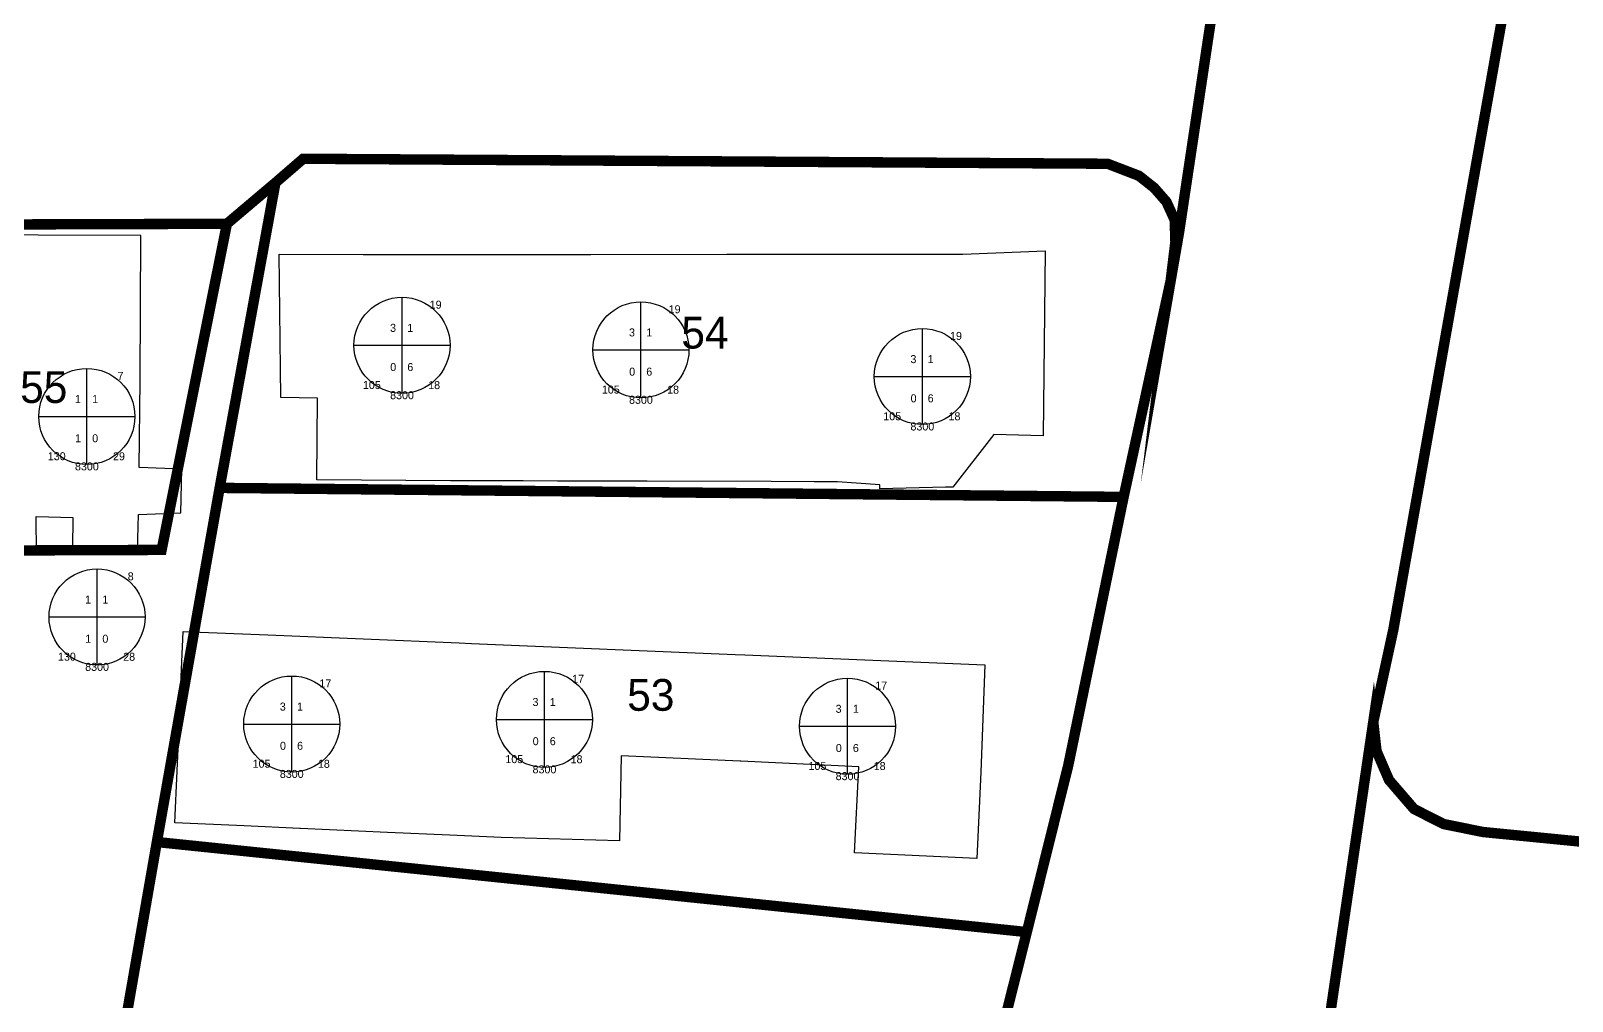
# Model space of a CAD drawing. Header units: inches. Extents: x 179568 to 180433, y 653998 to 654850.
# Drawn here: x 180181.7 to 180278, y 654482.9 to 654543.6 of the extents above; entities that cross this region are included whole.
import ezdxf
from ezdxf.enums import TextEntityAlignment as Align

# ---------------------------------------------------------------- set-up
doc = ezdxf.new("R2010")
doc.units = ezdxf.units.IN
doc.header["$MEASUREMENT"] = 0
for name, color, linetype in [('2200', 254, 'Continuous'), ('2203', 7, 'Continuous'), ('2206', 255, 'Continuous'), ('9100', 255, 'Continuous'), ('chelkot lines', 1, 'Continuous'), ('chelkot numbers', 1, 'Continuous')]:
    doc.layers.add(name, color=color, linetype=linetype)
doc.styles.add('HEBTXT', font='HEBTXT.shx')
doc.styles.get("Standard").update_dxf_attribs({"font": 'arial.ttf'})

# ---------------------------------------------------------------- blocks, each defined once
blk = doc.blocks.new('2206')
at = {"color": 0, "lineweight": -2}
for p, q in [((0, -7.5), (0, 7.5)), ((-7.5, 0), (7.5, 0))]:
    blk.add_line(p, q, dxfattribs=at)
blk.add_circle((0, 0), 7.5, dxfattribs=at)
at = {"color": 0, "lineweight": -2, "style": 'HEBTXT'}
for tag, p in [('NUM-FLOORS', (-0.9326794411930036, 2.09944040011563)), ('NUM-BUSNS-CUR', (-0.9046843154182731, -4.023433771471908))]:
    blk.add_attdef(tag, text='', height=2, dxfattribs=at).set_placement(p, align=Align.RIGHT)
for tag, p in [('NUM-ENTR', (0.8310165110487883, 2.09944040011563)), ('NUM-APTS-CUR', (0.8310165110487883, -4.023433771471908))]:
    blk.add_attdef(tag, p, '', height=2, dxfattribs=at)
at = {"lineweight": -2, "style": 'HEBTXT', "flags": 1}
for tag, p in [('CITY-CODE', (0, -12.5)), ('STREET-CODE', (0, -15)), ('STRT_TYPE', (0, -27.5)), ('STREET-CODE-2', (0, -30))]:
    blk.add_attdef(tag, text='', height=2, dxfattribs=at).set_placement(p, align=Align.CENTER)
at = {"color": 0, "lineweight": -2, "style": 'HEBTXT'}
blk.add_attdef('BLDG-TYPE', text='', height=2, dxfattribs=at).set_placement((0, -22.5), align=Align.CENTER)
at = {"lineweight": -2, "style": 'HEBTXT'}
for tag, p in [('BLDG-NUM-2', (0, -32.5)), ('BLDG-LETTER-2', (0, -35))]:
    blk.add_attdef(tag, text='', height=2, dxfattribs=at).set_placement(p, align=Align.CENTER)
at = {"layer": '2203', "lineweight": -2, "style": 'HEBTXT'}
for tag, p in [('BLDG-NUM', (0, -17.5)), ('BLDG-LETTER', (0, -20))]:
    blk.add_attdef(tag, text='', height=2, dxfattribs=at).set_placement(p, align=Align.CENTER)

msp = doc.modelspace()

# ---------------------------------------------------------------- linework, layer by layer
at = {"layer": '2200'}
for points in [[(180175.55, 654530.8100000002, 65.16), (180175.56, 654521.88, 65.16), (180175.55, 654521.13, 66.76), (180175.68, 654516.01, 66.8), (180173.02, 654516.19, 65.23), (180173.29, 654510.98, 64.66), (180179.63, 654510.98, 64.66), (180179.64, 654510.87, 65.21), (180182.05, 654510.89, 65.06), (180182.03, 654513.2200000001, 64.63000000000001), (180184.31, 654513.14, 64.63000000000001), (180184.3, 654511.2100000001, 65.16), (180188.36, 654511.0900000001, 65.16), (180188.41, 654513.3400000001, 65.16), (180191.06, 654513.44, 64.11), (180191.12, 654516.17, 64.11), (180188.46, 654516.27, 64.17), (180188.52, 654521.73, 65.16), (180188.57, 654530.77, 65.16), (180182.14, 654530.79, 65.16), (180182.14, 654530.79, 65.16)], [(180212.45, 654515.44, 70.5), (180207.91, 654515.4500000001, 70.5), (180199.56, 654515.5, 64.97), (180199.59, 654520.61, 67.77000000000001), (180197.3, 654520.65, 67.77000000000001), (180197.21, 654529.61, 67.77000000000001), (180202.44, 654529.5800000001, 70.5), (180214.47, 654529.5900000001, 70.5), (180214.47, 654529.5900000001, 70.5), (180216.67, 654529.5900000001, 70.5), (180225.17, 654529.6, 70.5), (180230.77, 654529.6, 70.5), (180233.66, 654529.61, 70.5), (180239.91, 654529.61, 70.5), (180245.06, 654529.8, 70.5), (180244.92, 654518.26, 70.5), (180241.84, 654518.3300000001, 70.5), (180239.29, 654515.04, 70.5), (180238.83, 654515.04, 72.8), (180234.73, 654514.94, 72.8), (180234.72, 654515.2000000001, 72.8), (180232.08, 654515.37, 72.95), (180230.63, 654515.38, 72.95), (180230.63, 654515.38, 72.95), (180230.63, 654515.38, 72.95), (180227.93, 654515.39, 72.95), (180220.19, 654515.41, 71.72), (180214.59, 654515.4300000002, 70.84)], [(180218.57, 654498.26, 70.03), (180218.46, 654492.94, 64.65), (180211.08, 654493.16, 70.03), (180207.86, 654493.3, 67.68000000000002), (180203.96, 654493.48, 64.84), (180198.53, 654493.7200000001, 64.84), (180198.5, 654493.7200000001, 65.94), (180195.01, 654493.88, 67.3), (180190.69, 654494.0800000001, 66.83), (180190.97, 654500.5800000001, 66.83), (180191, 654501.25, 66.83), (180191, 654501.3, 65.15), (180191.21, 654506.03, 65.15), (180196.49, 654505.8100000002, 67.3), (180208.44, 654505.3100000002, 69.87), (180208.44, 654505.3100000002, 69.87), (180209.21, 654505.28, 70.03), (180225.69, 654504.5900000001, 70.03), (180226.29, 654504.57, 70.03), (180226.29, 654504.57, 70.03), (180241.29, 654503.94, 70.03), (180241.03, 654497.24, 70.03), (180240.79, 654491.85, 64.59), (180233.14, 654492.2100000001, 64.46), (180233.42, 654497.5800000001, 67.21), (180226.05, 654497.92, 64.48), (180226.05, 654497.92, 64.48), (180226, 654497.92, 64.46)]]:
    msp.add_polyline3d(points, close=True, dxfattribs=at)
at = {"layer": 'chelkot lines', "color": 160, "linetype": 'Continuous', "true_color": 0x2323ff, "const_width": 0.65}
for points in [[(180237.4531000005, 654461.6250000016), (180243.9063000018, 654487.25), (180246.5000000009, 654497.6875), (180249.9531000005, 654514.4375), (180252.8905999996, 654527.9375), (180253.4219000023, 654531.0000000019), (180256.7031000004, 654552.8750000016), (180258.8125000009, 654567.250000002), (180262.875000001, 654592.8750000037), (180267.4219000004, 654622.3125000019), (180271.8125, 654649.3125), (180274.4375000018, 654666.0625), (180275.4219000013, 654676.0000000019), (180276, 654682.0625000017), (180294.4688000008, 654680.2500000037), (180292.6405999996, 654662.1875), (180282.4063000008, 654597.999999998), (180282.0625000009, 654595.5000000019), (180275.9844000004, 654557.7500000036), (180266.7968999995, 654506.1250000036), (180265.5469000013, 654500.3750000019), (180262.4688000008, 654479.5)], [(180256.7031000004, 654552.8750000016), (180253.4219000023, 654531.0000000019), (180252.8905999996, 654527.9375), (180253.1875, 654530.3750000017), (180253.1406000014, 654531.75), (180252.6250000009, 654532.875), (180251.8594000013, 654533.7500000036), (180250.9063000008, 654534.500000002), (180248.9530999996, 654535.2500000037), (180198.7030999996, 654535.5625000017), (180196.9687999999, 654534.0625000017), (180193.9375000009, 654531.5000000019), (180172.9531000005, 654531.4375000019)], [(180262.4688000008, 654479.5), (180265.5469000013, 654500.3750000019), (180265.749999999, 654498.5625), (180266.5313000008, 654496.7500000017), (180268.0937999999, 654494.9375), (180269.9375000019, 654494.0000000017), (180272.4063000008, 654493.5000000037), (180295.2656000005, 654491.25), (180359.2188, 654485.3750000017), (180386.1250000018, 654482.0000000017)]]:
    msp.add_lwpolyline(points, dxfattribs=at)
for points in [[(180268.0937999999, 654494.9375), (180266.5313000008, 654496.7500000017), (180265.749999999, 654498.5625), (180265.5469000013, 654500.3750000019), (180266.7968999995, 654506.1250000036), (180275.9844000004, 654557.7500000036), (180309.8594000023, 654556.8125), (180306.8594000023, 654543.8750000017), (180300.3438000017, 654514.6875000037), (180295.2656000005, 654491.25), (180272.4063000008, 654493.5000000037), (180269.9375000019, 654494.0000000017), (180268.0937999999, 654494.9375)], [(180253.1875, 654530.3750000017), (180252.8905999996, 654527.9375), (180249.9531000005, 654514.4375), (180193.4844000013, 654515.0000000019), (180196.9687999999, 654534.0625000017), (180198.7030999996, 654535.5625000017), (180248.9530999996, 654535.2500000037), (180250.9063000008, 654534.500000002), (180251.8594000013, 654533.7500000036), (180252.6250000009, 654532.875), (180253.1406000014, 654531.75), (180253.1875, 654530.3750000017)], [(180185.1563000008, 654467.6250000017), (180163.125, 654468.1875), (180162.7656000014, 654443.0625), (180162.4375000009, 654419.374999998), (180158.3750000009, 654421), (180158.625, 654458.0000000017), (180158.6405999996, 654460.7500000019), (180161.8437999999, 654460.7500000019), (180161.7813000008, 654488.6250000016), (180158.3594000013, 654488.6875), (180158.4218999995, 654493.8125), (180158.7188000008, 654522.0000000017), (180127.6875, 654522.1875000038), (180127.6719000004, 654524.0000000019), (180163.3750000018, 654524.0000000019), (180172.7656000005, 654523.5625000017), (180172.7656000005, 654523.5000000019), (180172.5000000009, 654511.0625000038), (180189.8594000013, 654511.1250000019), (180193.9375000009, 654531.5000000019), (180196.9687999999, 654534.0625000017), (180193.4844000013, 654515.0000000019), (180189.5625, 654492.8750000017), (180185.1563000008, 654467.6250000017)], [(180189.8594000013, 654511.1250000019), (180172.5000000009, 654511.0625000038), (180172.7656000005, 654523.5000000019), (180172.7656000005, 654523.5625000017), (180172.9531000005, 654531.4375000019), (180193.9375000009, 654531.5000000019), (180189.8594000013, 654511.1250000019)], [(180243.9063000018, 654487.25), (180189.5625, 654492.8750000017), (180193.4844000013, 654515.0000000019), (180249.9531000005, 654514.4375), (180246.5000000009, 654497.6875), (180243.9063000018, 654487.25)], [(180237.4531000005, 654461.6250000016), (180188.8750000009, 654467.3125), (180185.1563000008, 654467.6250000017), (180189.5625, 654492.8750000017), (180243.9063000018, 654487.25), (180237.4531000005, 654461.6250000016)]]:
    msp.add_lwpolyline(points, close=True, dxfattribs=at)

# ---------------------------------------------------------------- block references
at = {"layer": '2206'}
ref = msp.add_blockref('2206', (180204.8765995282, 654523.9086302299), dxfattribs=dict(at, xscale=0.4, yscale=0.4))
ref.add_attrib('CITY_CODE', '8300', dxfattribs={"layer": '9100', "color": 7, "height": 0.5, "style": 'HEBTXT'}).set_placement((180204.8765995282, 654520.5408002177), align=Align.CENTER)
ref.add_attrib('STREET_COD', '105', dxfattribs={"layer": '9100', "color": 7, "height": 0.5, "style": 'HEBTXT'}).set_placement((180202.9945020129, 654521.1784046288), align=Align.CENTER)
ref.add_attrib('BLDG_NUM', '19', dxfattribs={"layer": '2203', "color": 7, "height": 0.5, "style": 'HEBTXT'}).set_placement((180206.9777355278, 654526.1977364774), align=Align.CENTER)
ref.add_attrib('STRT_TYPE', '18', dxfattribs={"layer": '9100', "color": 7, "height": 0.5, "style": 'HEBTXT'}).set_placement((180206.8824638167, 654521.1719395174), align=Align.CENTER)
ref.add_attrib('NUM_FLOORS', '3', dxfattribs={"layer": '0', "color": 0, "height": 0.5, "style": 'HEBTXT'}).set_placement((180204.5035277517, 654524.74840639), align=Align.RIGHT)
ref.add_attrib('NUM_ENTR', '1', (180205.2090061326, 654524.74840639), dxfattribs={"layer": '0', "color": 0, "height": 0.5, "style": 'HEBTXT'})
ref.add_attrib('NUM_APTS_C', '6', (180205.2090061326, 654522.2992567213), dxfattribs={"layer": '0', "color": 0, "height": 0.5, "style": 'HEBTXT'})
ref.add_attrib('NUM_BUSNS_', '0', dxfattribs={"layer": '0', "color": 0, "height": 0.5, "style": 'HEBTXT'}).set_placement((180204.514725802, 654522.2992567213), align=Align.RIGHT)
ref = msp.add_blockref('2206', (180219.8018002986, 654523.6218289153), dxfattribs=dict(at, xscale=0.4, yscale=0.4))
ref.add_attrib('CITY_CODE', '8300', dxfattribs={"layer": '9100', "color": 7, "height": 0.5, "style": 'HEBTXT'}).set_placement((180219.8018002986, 654520.2539989031), align=Align.CENTER)
ref.add_attrib('STREET_COD', '105', dxfattribs={"layer": '9100', "color": 7, "height": 0.5, "style": 'HEBTXT'}).set_placement((180217.9197027833, 654520.8916033142), align=Align.CENTER)
ref.add_attrib('BLDG_NUM', '19', dxfattribs={"layer": '2203', "color": 7, "height": 0.5, "style": 'HEBTXT'}).set_placement((180221.9029362982, 654525.9109351628), align=Align.CENTER)
ref.add_attrib('STRT_TYPE', '18', dxfattribs={"layer": '9100', "color": 7, "height": 0.5, "style": 'HEBTXT'}).set_placement((180221.807664587, 654520.8851382028), align=Align.CENTER)
ref.add_attrib('NUM_FLOORS', '3', dxfattribs={"layer": '0', "color": 0, "height": 0.5, "style": 'HEBTXT'}).set_placement((180219.4287285221, 654524.4616050754), align=Align.RIGHT)
ref.add_attrib('NUM_ENTR', '1', (180220.134206903, 654524.4616050754), dxfattribs={"layer": '0', "color": 0, "height": 0.5, "style": 'HEBTXT'})
ref.add_attrib('NUM_APTS_C', '6', (180220.134206903, 654522.0124554067), dxfattribs={"layer": '0', "color": 0, "height": 0.5, "style": 'HEBTXT'})
ref.add_attrib('NUM_BUSNS_', '0', dxfattribs={"layer": '0', "color": 0, "height": 0.5, "style": 'HEBTXT'}).set_placement((180219.4399265724, 654522.0124554067), align=Align.RIGHT)
ref = msp.add_blockref('2206', (180237.3803, 654521.9563), dxfattribs=dict(at, xscale=0.4, yscale=0.4))
ref.add_attrib('CITY_CODE', '8300', dxfattribs={"layer": '9100', "color": 7, "height": 0.5, "style": 'HEBTXT'}).set_placement((180237.3803, 654518.5884699877), align=Align.CENTER)
ref.add_attrib('STREET_COD', '105', dxfattribs={"layer": '9100', "color": 7, "height": 0.5, "style": 'HEBTXT'}).set_placement((180235.4982024847, 654519.2260743988), align=Align.CENTER)
ref.add_attrib('BLDG_NUM', '19', dxfattribs={"layer": '2203', "color": 7, "height": 0.5, "style": 'HEBTXT'}).set_placement((180239.4814359996, 654524.2454062474), align=Align.CENTER)
ref.add_attrib('STRT_TYPE', '18', dxfattribs={"layer": '9100', "color": 7, "height": 0.5, "style": 'HEBTXT'}).set_placement((180239.3861642885, 654519.2196092875), align=Align.CENTER)
ref.add_attrib('NUM_FLOORS', '3', dxfattribs={"layer": '0', "color": 0, "height": 0.5, "style": 'HEBTXT'}).set_placement((180237.0072282235, 654522.79607616), align=Align.RIGHT)
ref.add_attrib('NUM_ENTR', '1', (180237.7127066044, 654522.79607616), dxfattribs={"layer": '0', "color": 0, "height": 0.5, "style": 'HEBTXT'})
ref.add_attrib('NUM_APTS_C', '6', (180237.7127066044, 654520.3469264914), dxfattribs={"layer": '0', "color": 0, "height": 0.5, "style": 'HEBTXT'})
ref.add_attrib('NUM_BUSNS_', '0', dxfattribs={"layer": '0', "color": 0, "height": 0.5, "style": 'HEBTXT'}).set_placement((180237.0184262738, 654520.3469264914), align=Align.RIGHT)
ref = msp.add_blockref('2206', (180185.1906995884, 654519.4609318262), dxfattribs=dict(at, xscale=0.4, yscale=0.4))
ref.add_attrib('CITY_CODE', '8300', dxfattribs={"layer": '9100', "color": 7, "height": 0.5, "style": 'HEBTXT'}).set_placement((180185.1906995884, 654516.0931018139), align=Align.CENTER)
ref.add_attrib('STREET_COD', '130', dxfattribs={"layer": '9100', "color": 7, "height": 0.5, "style": 'HEBTXT'}).set_placement((180183.3086020731, 654516.730706225), align=Align.CENTER)
ref.add_attrib('BLDG_NUM', '7', dxfattribs={"layer": '2203', "color": 7, "height": 0.5, "style": 'HEBTXT'}).set_placement((180187.291835588, 654521.7500380736), align=Align.CENTER)
ref.add_attrib('STRT_TYPE', '29', dxfattribs={"layer": '9100', "color": 7, "height": 0.5, "style": 'HEBTXT'}).set_placement((180187.1965638769, 654516.7242411136), align=Align.CENTER)
ref.add_attrib('NUM_FLOORS', '1', dxfattribs={"layer": '0', "color": 0, "height": 0.5, "style": 'HEBTXT'}).set_placement((180184.8176278119, 654520.3007079862), align=Align.RIGHT)
ref.add_attrib('NUM_ENTR', '1', (180185.5231061928, 654520.3007079862), dxfattribs={"layer": '0', "color": 0, "height": 0.5, "style": 'HEBTXT'})
ref.add_attrib('NUM_APTS_C', '0', (180185.5231061928, 654517.8515583175), dxfattribs={"layer": '0', "color": 0, "height": 0.5, "style": 'HEBTXT'})
ref.add_attrib('NUM_BUSNS_', '1', dxfattribs={"layer": '0', "color": 0, "height": 0.5, "style": 'HEBTXT'}).set_placement((180184.8288258622, 654517.8515583175), align=Align.RIGHT)
ref = msp.add_blockref('2206', (180185.8271273504, 654506.9357533411), dxfattribs=dict(at, xscale=0.4, yscale=0.4))
ref.add_attrib('CITY_CODE', '8300', dxfattribs={"layer": '9100', "color": 7, "height": 0.5, "style": 'HEBTXT'}).set_placement((180185.8271273504, 654503.5679233288), align=Align.CENTER)
ref.add_attrib('STREET_COD', '130', dxfattribs={"layer": '9100', "color": 7, "height": 0.5, "style": 'HEBTXT'}).set_placement((180183.9450298351, 654504.20552774), align=Align.CENTER)
ref.add_attrib('BLDG_NUM', '8', dxfattribs={"layer": '2203', "color": 7, "height": 0.5, "style": 'HEBTXT'}).set_placement((180187.92826335, 654509.2248595885), align=Align.CENTER)
ref.add_attrib('STRT_TYPE', '28', dxfattribs={"layer": '9100', "color": 7, "height": 0.5, "style": 'HEBTXT'}).set_placement((180187.8329916389, 654504.1990626286), align=Align.CENTER)
ref.add_attrib('NUM_FLOORS', '1', dxfattribs={"layer": '0', "color": 0, "height": 0.5, "style": 'HEBTXT'}).set_placement((180185.4540555739, 654507.7755295011), align=Align.RIGHT)
ref.add_attrib('NUM_ENTR', '1', (180186.1595339548, 654507.7755295011), dxfattribs={"layer": '0', "color": 0, "height": 0.5, "style": 'HEBTXT'})
ref.add_attrib('NUM_APTS_C', '0', (180186.1595339548, 654505.3263798325), dxfattribs={"layer": '0', "color": 0, "height": 0.5, "style": 'HEBTXT'})
ref.add_attrib('NUM_BUSNS_', '1', dxfattribs={"layer": '0', "color": 0, "height": 0.5, "style": 'HEBTXT'}).set_placement((180185.4652536243, 654505.3263798325), align=Align.RIGHT)
ref = msp.add_blockref('2206', (180197.9880395438, 654500.2474678014), dxfattribs=dict(at, xscale=0.4, yscale=0.4))
ref.add_attrib('CITY_CODE', '8300', dxfattribs={"layer": '9100', "color": 7, "height": 0.5, "style": 'HEBTXT'}).set_placement((180197.9880395438, 654496.8796377892), align=Align.CENTER)
ref.add_attrib('STREET_COD', '105', dxfattribs={"layer": '9100', "color": 7, "height": 0.5, "style": 'HEBTXT'}).set_placement((180196.1059420285, 654497.5172422003), align=Align.CENTER)
ref.add_attrib('BLDG_NUM', '17', dxfattribs={"layer": '2203', "color": 7, "height": 0.5, "style": 'HEBTXT'}).set_placement((180200.0891755434, 654502.5365740489), align=Align.CENTER)
ref.add_attrib('STRT_TYPE', '18', dxfattribs={"layer": '9100', "color": 7, "height": 0.5, "style": 'HEBTXT'}).set_placement((180199.9939038323, 654497.5107770889), align=Align.CENTER)
ref.add_attrib('NUM_FLOORS', '3', dxfattribs={"layer": '0', "color": 0, "height": 0.5, "style": 'HEBTXT'}).set_placement((180197.6149677673, 654501.0872439615), align=Align.RIGHT)
ref.add_attrib('NUM_ENTR', '1', (180198.3204461482, 654501.0872439615), dxfattribs={"layer": '0', "color": 0, "height": 0.5, "style": 'HEBTXT'})
ref.add_attrib('NUM_APTS_C', '6', (180198.3204461482, 654498.6380942928), dxfattribs={"layer": '0', "color": 0, "height": 0.5, "style": 'HEBTXT'})
ref.add_attrib('NUM_BUSNS_', '0', dxfattribs={"layer": '0', "color": 0, "height": 0.5, "style": 'HEBTXT'}).set_placement((180197.6261658176, 654498.6380942928), align=Align.RIGHT)
ref = msp.add_blockref('2206', (180213.774319709, 654500.534269116), dxfattribs=dict(at, xscale=0.4, yscale=0.4))
ref.add_attrib('CITY_CODE', '8300', dxfattribs={"layer": '9100', "color": 7, "height": 0.5, "style": 'HEBTXT'}).set_placement((180213.774319709, 654497.1664391038), align=Align.CENTER)
ref.add_attrib('STREET_COD', '105', dxfattribs={"layer": '9100', "color": 7, "height": 0.5, "style": 'HEBTXT'}).set_placement((180211.8922221937, 654497.8040435149), align=Align.CENTER)
ref.add_attrib('BLDG_NUM', '17', dxfattribs={"layer": '2203', "color": 7, "height": 0.5, "style": 'HEBTXT'}).set_placement((180215.8754557087, 654502.8233753635), align=Align.CENTER)
ref.add_attrib('STRT_TYPE', '18', dxfattribs={"layer": '9100', "color": 7, "height": 0.5, "style": 'HEBTXT'}).set_placement((180215.7801839975, 654497.7975784035), align=Align.CENTER)
ref.add_attrib('NUM_FLOORS', '3', dxfattribs={"layer": '0', "color": 0, "height": 0.5, "style": 'HEBTXT'}).set_placement((180213.4012479326, 654501.3740452761), align=Align.RIGHT)
ref.add_attrib('NUM_ENTR', '1', (180214.1067263135, 654501.3740452761), dxfattribs={"layer": '0', "color": 0, "height": 0.5, "style": 'HEBTXT'})
ref.add_attrib('NUM_APTS_C', '6', (180214.1067263135, 654498.9248956074), dxfattribs={"layer": '0', "color": 0, "height": 0.5, "style": 'HEBTXT'})
ref.add_attrib('NUM_BUSNS_', '0', dxfattribs={"layer": '0', "color": 0, "height": 0.5, "style": 'HEBTXT'}).set_placement((180213.4124459829, 654498.9248956074), align=Align.RIGHT)
ref = msp.add_blockref('2206', (180232.7073977479, 654500.1088470432), dxfattribs=dict(at, xscale=0.4, yscale=0.4))
ref.add_attrib('CITY_CODE', '8300', dxfattribs={"layer": '9100', "color": 7, "height": 0.5, "style": 'HEBTXT'}).set_placement((180232.7073977479, 654496.741017031), align=Align.CENTER)
ref.add_attrib('STREET_COD', '105', dxfattribs={"layer": '9100', "color": 7, "height": 0.5, "style": 'HEBTXT'}).set_placement((180230.8253002326, 654497.3786214421), align=Align.CENTER)
ref.add_attrib('BLDG_NUM', '17', dxfattribs={"layer": '2203', "color": 7, "height": 0.5, "style": 'HEBTXT'}).set_placement((180234.8085337475, 654502.3979532907), align=Align.CENTER)
ref.add_attrib('STRT_TYPE', '18', dxfattribs={"layer": '9100', "color": 7, "height": 0.5, "style": 'HEBTXT'}).set_placement((180234.7132620364, 654497.3721563307), align=Align.CENTER)
ref.add_attrib('NUM_FLOORS', '3', dxfattribs={"layer": '0', "color": 0, "height": 0.5, "style": 'HEBTXT'}).set_placement((180232.3343259714, 654500.9486232033), align=Align.RIGHT)
ref.add_attrib('NUM_ENTR', '1', (180233.0398043523, 654500.9486232033), dxfattribs={"layer": '0', "color": 0, "height": 0.5, "style": 'HEBTXT'})
ref.add_attrib('NUM_APTS_C', '6', (180233.0398043523, 654498.4994735346), dxfattribs={"layer": '0', "color": 0, "height": 0.5, "style": 'HEBTXT'})
ref.add_attrib('NUM_BUSNS_', '0', dxfattribs={"layer": '0', "color": 0, "height": 0.5, "style": 'HEBTXT'}).set_placement((180232.3455240217, 654498.4994735346), align=Align.RIGHT)

# ---------------------------------------------------------------- texts
at = {"layer": 'chelkot numbers', "color": 160, "true_color": 0x2323ff, "char_height": 0.2, "width": 2.910491791459828, "attachment_point": 7}
for s, insert in [('\\fMS Shell Dlg 2|i0|b0;\\H1.98443;54', (180222.3233840451, 654523.6791039242)), ('\\fMS Shell Dlg 2|i0|b0;\\H1.98443;55', (180181.0214376432, 654520.2796350296)), ('\\fMS Shell Dlg 2|i0|b0;\\H1.98443;53', (180218.9422495619, 654501.0475861378))]:
    msp.add_mtext(s, dxfattribs=dict(at, insert=insert))

doc.saveas('drawing.dxf')
